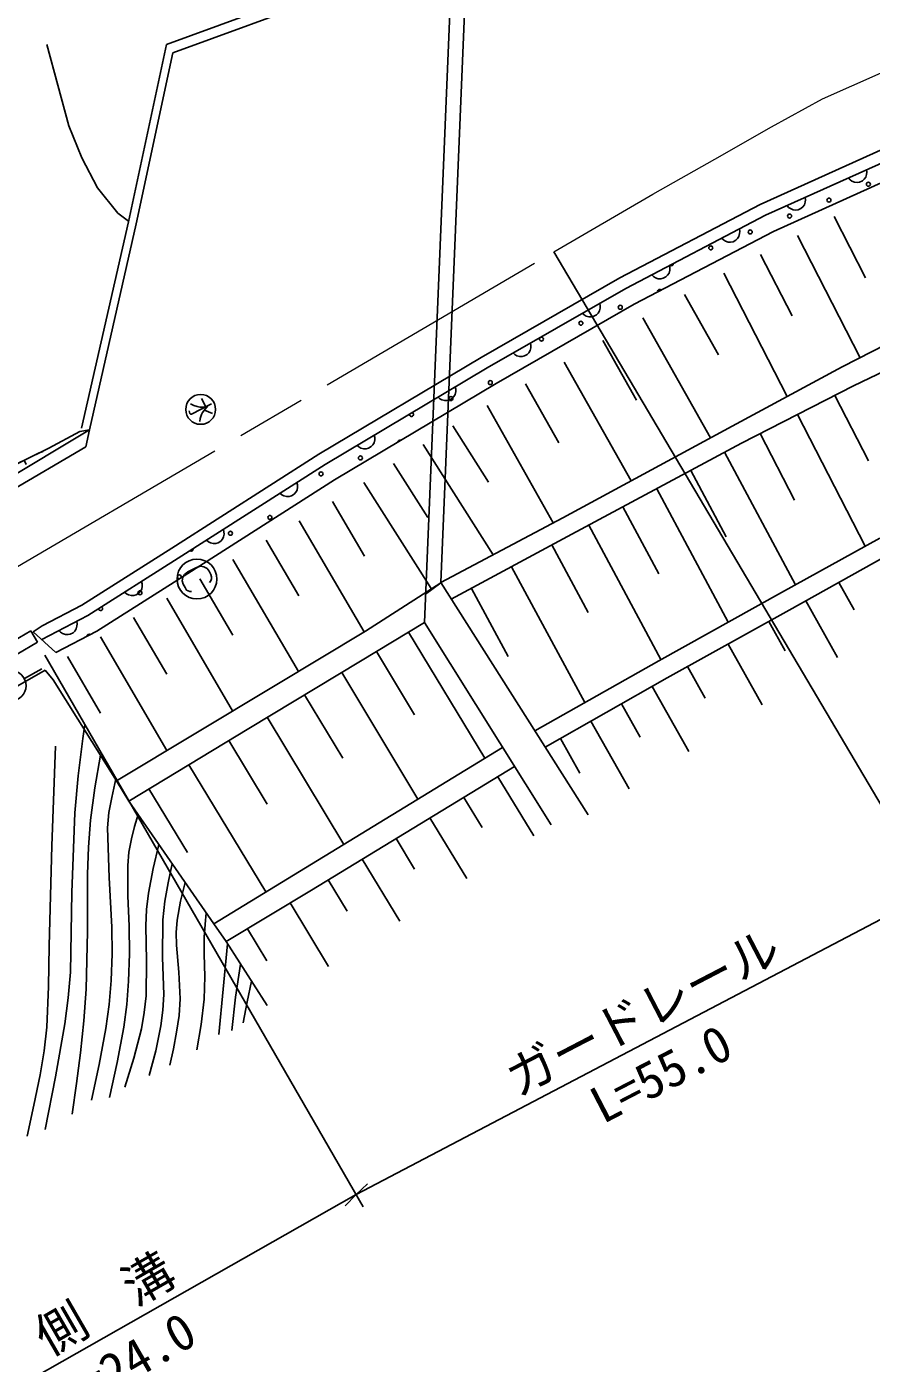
# Model space of a CAD drawing. Units: millimetres, scale not verified. Extents: x 40000 to 680000, y 20000 to 380000.
# Drawn here: x 367147 to 409319, y 234287 to 301042 of the extents above; entities that cross this region are included whole.
import ezdxf
from ezdxf.enums import TextEntityAlignment as Align

# ---------------------------------------------------------------- set-up
doc = ezdxf.new("R2010")
doc.units = ezdxf.units.MM
doc.header["$LTSCALE"] = 1000
doc.linetypes.add('CHAIN', pattern=[18.5, 12, -1.5, 3.5, -1.5])
doc.layers.add('M-BGD', color=7, linetype='Continuous', lineweight=25)
doc.layers.add('M-BMK', color=2, linetype='CHAIN', lineweight=13)
doc.styles.add('ＭＳ ゴシック', font='')
doc.styles.get('ＭＳ ゴシック').set_extended_font_data('MS Gothic')

# ---------------------------------------------------------------- blocks, each defined once
blk = doc.blocks.new('BUHIN71')
at = {"color": 7, "linetype": 'Continuous', "lineweight": 25}
blk.add_circle((0, 0), 746, dxfattribs=at)
blk = doc.blocks.new('BUHIN83')
at = {"color": 7, "linetype": 'Continuous', "lineweight": 25}
blk.add_lwpolyline([(-218, 610), (-320, 618), (-415, 589), (-507, 530), (-587, 442), (-677, 269), (-723, 118), (-699, -75), (-619, -224), (-460, -352), (-26, -579), (179, -640), (325, -632), (485, -552), (603, -411), (691, -242), (745, -107), (740, -19), (715, 73), (666, 132)], dxfattribs=at)
blk.add_circle((0, 0), 995, dxfattribs=at)
blk = doc.blocks.new('BUHIN123')
at = {"color": 7, "linetype": 'Continuous', "lineweight": 25}
blk.add_line((-167, 603), (-76, 171), dxfattribs=at)
for points in [[(-535, 279), (459, -239), (477, -278), (481, -319), (390, -436)], [(-471, -270), (-259, 135), (-151, 11), (-72, -98), (-9, -228), (32, -385), (60, -581)], [(-352, 184), (73, 165), (194, 178), (383, 240), (524, 306)]]:
    blk.add_lwpolyline(points, dxfattribs=at)
blk.add_circle((0, 0), 746, dxfattribs=at)
blk = doc.blocks.new('BUHIN134')
at = {"color": 7, "linetype": 'Continuous', "lineweight": 25}
blk.add_lwpolyline([(-462, 192), (-381, 282), (-288, 350), (-158, 415), (-34, 428), (88, 415), (231, 356), (327, 279), (405, 181), (453, 42), (471, -71), (462, -192)], dxfattribs=at)
blk = doc.blocks.new('BUHIN135')
at = {"color": 7, "linetype": 'Continuous', "lineweight": 25}
blk.add_lwpolyline([(-456, 206), (-372, 294), (-277, 358), (-145, 419), (-20, 429), (101, 412), (242, 349), (335, 268), (411, 168), (454, 28), (469, -86), (456, -206)], dxfattribs=at)
blk = doc.blocks.new('BUHIN136')
at = {"color": 7, "linetype": 'Continuous', "lineweight": 25}
blk.add_lwpolyline([(-452, 214), (-367, 300), (-271, 363), (-138, 422), (-13, 429), (108, 411), (248, 344), (340, 263), (414, 161), (455, 20), (467, -94), (452, -214)], dxfattribs=at)
blk = doc.blocks.new('BUHIN137')
at = {"color": 7, "linetype": 'Continuous', "lineweight": 25}
blk.add_lwpolyline([(-444, 231), (-355, 314), (-257, 373), (-122, 427), (3, 429), (124, 406), (261, 335), (349, 249), (419, 145), (455, 3), (463, -111), (444, -231)], dxfattribs=at)
blk = doc.blocks.new('BUHIN138')
at = {"color": 7, "linetype": 'Continuous', "lineweight": 25}
blk.add_lwpolyline([(-429, 257), (-336, 335), (-234, 388), (-96, 433), (29, 428), (148, 398), (281, 319), (364, 228), (427, 120), (455, -24), (456, -139), (429, -257)], dxfattribs=at)

msp = doc.modelspace()

# ---------------------------------------------------------------- hatches: boundary and pattern name
at = {"layer": 'M-BGD'}
h = msp.add_hatch(dxfattribs=at)
h.set_pattern_fill('USER', color=256, style=0, pattern_type=2)
h.set_pattern_definition([(26.281, (358049, 274960), (-221.386, 448.317), []), (116.28, (358049, 274960), (-1793.27, -885.54), []), (116.28, (359167, 274954), (-1793.27, -885.54), [])])
h.paths.add_polyline_path([(355081, 273508), (358049, 274960), (368256, 280001), (365815, 278225), (361055, 275598), (356136, 272931)])

# ---------------------------------------------------------------- linework, layer by layer
for p, q in [((374123, 300156), (388230, 305310)), ((389149, 305121), (387818, 273280)), ((388403, 304841), (374443, 299741)), ((387007, 271285), (388403, 304841)), ((368157, 300150), (369254, 296086)), ((372229, 291291), (374123, 300156)), ((374443, 299741), (372619, 291205)), ((369254, 296086), (369904, 294501)), ((369904, 294501), (370676, 292997)), ((409929, 294936), (403773, 292164)), ((410164, 294384), (404036, 291625)), ((410518, 293556), (404429, 290815)), ((370676, 292997), (371692, 291737)), ((371692, 291737), (372221, 291331)), ((403773, 292164), (396766, 288496)), ((369887, 280989), (372229, 291291)), ((372619, 291205), (370277, 280901)), ((404036, 291625), (397055, 287970)), ((407464, 291556), (409030, 288506)), ((404429, 290815), (397487, 287181)), ((405629, 290614), (408763, 284509)), ((393474, 289805), (411816, 258765)), ((403794, 289671), (405366, 286609)), ((396766, 288496), (389836, 284524)), ((401959, 288729), (405121, 282569)), ((397055, 287970), (390138, 284006)), ((397487, 287181), (390593, 283229)), ((400000, 287673), (401694, 284656)), ((407871, 284048), (414508, 287480)), ((397917, 286503), (401287, 280504)), ((414482, 286040), (408435, 283106)), ((395912, 285376), (397592, 282394)), ((389836, 284524), (381734, 279693)), ((390138, 284006), (382049, 279183)), ((393987, 284292), (397327, 278358)), ((402374, 281093), (407871, 284048)), ((390593, 283229), (382522, 278417)), ((392061, 283208), (393722, 280257)), ((408435, 283106), (402845, 280241)), ((407503, 282629), (409182, 279355)), ((390135, 282124), (393438, 276257)), ((388430, 281111), (390213, 278302)), ((393924, 276514), (402374, 281093)), ((405640, 281674), (409013, 275094)), ((370277, 280901), (365815, 278225)), ((368256, 280001), (369793, 280832)), ((369793, 280832), (370277, 280901)), ((370091, 280064), (370277, 280901)), ((403777, 280719), (405478, 277399)), ((358048, 274960), (368256, 280001)), ((358048, 274960), (368256, 280001)), ((366187, 277766), (370091, 280064)), ((386946, 280169), (390438, 274668)), ((402845, 280241), (394369, 275699)), ((401997, 279787), (405541, 273174)), ((381734, 279693), (374390, 274999)), ((382049, 279183), (374712, 274493)), ((385463, 279228), (387171, 276535)), ((382522, 278417), (375195, 273734)), ((400302, 278878), (402081, 275560)), ((383979, 278286), (387348, 272977)), ((398607, 277970), (402178, 271306)), ((382410, 277332), (384011, 274593)), ((396912, 277062), (398705, 273716)), ((387818, 273280), (393924, 276514)), ((380756, 276365), (384000, 270815)), ((395217, 276153), (398816, 269437)), ((379101, 275398), (380729, 272612)), ((394369, 275699), (388347, 272446)), ((393366, 275157), (395186, 271786)), ((404840, 272786), (409753, 275504)), ((374390, 274999), (369906, 272154)), ((374712, 274493), (370206, 271633)), ((377447, 274430), (380715, 268839)), ((410193, 274679), (405219, 271904)), ((375195, 273734), (370654, 270852)), ((391358, 274073), (395020, 267294)), ((375793, 273463), (377433, 270658)), ((387824, 273271), (384067, 270856)), ((387066, 272698), (387824, 273271)), ((395180, 261674), (387818, 273280)), ((407706, 273291), (408469, 271923)), ((374138, 272496), (377430, 266866)), ((389351, 272989), (391192, 269580)), ((398712, 269378), (404840, 272786)), ((406048, 272366), (407625, 269539)), ((369906, 272154), (367913, 271121)), ((405219, 271904), (399134, 268516)), ((367913, 271121), (367473, 270818)), ((370206, 271633), (367894, 270435)), ((372484, 271529), (374135, 268705)), ((383811, 269348), (387007, 271285)), ((393335, 261178), (387007, 271285)), ((404205, 271339), (405020, 269874)), ((367357, 270872), (360067, 266590)), ((367357, 270872), (367691, 270303)), ((368603, 269789), (367473, 270818)), ((370654, 270852), (368603, 269789)), ((370830, 270562), (374143, 264894)), ((384067, 270856), (379549, 268137)), ((386208, 270801), (390022, 264507)), ((367691, 270303), (360395, 266017)), ((384610, 269832), (386518, 266682)), ((402176, 270210), (403871, 267167)), ((368052, 269656), (383949, 242095)), ((369175, 269595), (370837, 266752)), ((378230, 265994), (383811, 269348)), ((392513, 265879), (398712, 269378)), ((400148, 269080), (401027, 267502)), ((368074, 268907), (350567, 258974)), ((367031, 268489), (367908, 268967)), ((368463, 268421), (368074, 268907)), ((371625, 263384), (368463, 268421)), ((382881, 268789), (386682, 262465)), ((399134, 268516), (393031, 265062)), ((379549, 268137), (371625, 263384)), ((398371, 268084), (400203, 264848)), ((381021, 267671), (382925, 264502)), ((396846, 267221), (397782, 265566)), ((379160, 266553), (382978, 260201)), ((395320, 266357), (397235, 262973)), ((372253, 262369), (378230, 265994)), ((390911, 265050), (376483, 256231)), ((377234, 265389), (379159, 262216)), ((393794, 265494), (394773, 263764)), ((383593, 242712), (424838, 264356)), ((375242, 264181), (379095, 257828)), ((381359, 257922), (391510, 264094)), ((371625, 263384), (372253, 262369)), ((390664, 263579), (392462, 260623)), ((376483, 256231), (372253, 262369)), ((373249, 262973), (375178, 259792)), ((388972, 262551), (389881, 261055)), ((387280, 261522), (389119, 258497)), ((385588, 260493), (386518, 258964)), ((383896, 259465), (385777, 256372)), ((382204, 258436), (383155, 256873)), ((377108, 255349), (381359, 257922)), ((380296, 257278), (382215, 254108)), ((376483, 256231), (377108, 255349)), ((378171, 255992), (379144, 254383)), ((377108, 255349), (379149, 252159)), ((383593, 242712), (384157, 243251)), ((362673, 230837), (383593, 242712)), ((383593, 242712), (383047, 242154))]:
    msp.add_line(p, q, dxfattribs=at)
for points in [[(372881, 273331), (372909, 273212), (372910, 273098), (372889, 272954), (372828, 272844), (372748, 272752), (372617, 272669), (372499, 272635), (372374, 272627), (372233, 272668), (372130, 272718), (372036, 272795)], [(369641, 271341), (369659, 271220), (369650, 271106), (369617, 270965), (369547, 270861), (369458, 270776), (369321, 270704), (369200, 270681), (369075, 270684), (368938, 270737), (368840, 270796), (368753, 270880)], [(368061, 245956), (368584, 248594), (369048, 251244), (369220, 252531), (369332, 253823), (369407, 257803), (369542, 261776), (369716, 263635), (369951, 265499), (369997, 265836), (370043, 266173)], [(368576, 265114), (368396, 260133), (368268, 255139), (368237, 253107), (368146, 251080), (368014, 249892), (367821, 248700), (367510, 247170), (367161, 245635)], [(370823, 264662), (370544, 263036), (370326, 261405), (370227, 260063), (370188, 258716), (370181, 255845), (370113, 252976), (370004, 251383), (369834, 249786), (369632, 248261), (369411, 246728)], [(370375, 247435), (370769, 249213), (371105, 251010), (371265, 252199), (371366, 253405), (371411, 254733), (371396, 256070), (371257, 258549), (371178, 261034), (371255, 261795), (371391, 262552), (371493, 263012), (371601, 263472)], [(371275, 247563), (371663, 249312), (371991, 251067), (372142, 252212), (372235, 253373), (372277, 254740), (372259, 256124), (372193, 257636), (372188, 259148), (372250, 259821), (372371, 260485), (372531, 261094), (372715, 261699)], [(373746, 260202), (373454, 258993), (373221, 257768), (373130, 256959), (373099, 256134), (373132, 254384), (373104, 252633), (373019, 251809), (372873, 250985), (372488, 249527), (372047, 248078)], [(373269, 248656), (373588, 249896), (373846, 251141), (373949, 251920), (373992, 252703), (373935, 254560), (373937, 256430), (374041, 257364), (374204, 258291), (374305, 258758), (374415, 259232)], [(375062, 258294), (374832, 257365), (374662, 256423), (374614, 255802), (374626, 255166), (374749, 253828), (374810, 252491), (374751, 251658), (374631, 250818), (374475, 249999), (374297, 249171)], [(375647, 249942), (375856, 251209), (376003, 252480), (376038, 253597), (376012, 254727), (376012, 255566), (376072, 256411), (376092, 256589), (376114, 256768)], [(377177, 255241), (376953, 252979), (376740, 250713)], [(377383, 250906), (377577, 252573), (377828, 254223)], [(378376, 253368), (378156, 252332), (377961, 251292)]]:
    msp.add_lwpolyline(points, dxfattribs=at)
for centre in [(409174, 293175), (407206, 292381), (405239, 291587), (403272, 290793), (401305, 289998), (396785, 287029), (394818, 286235), (392851, 285441), (390297, 283266), (388330, 282472), (383810, 279503), (381843, 278709), (379289, 276534), (377322, 275740), (372802, 272771)]:
    msp.add_circle(centre, 99.5, dxfattribs=at)
for centre, start, end in [((399338, 289204), 227.66014, 7.59869), ((398752, 287824), 37.58393, 197.67897), ((386363, 281678), 169.16995, 72.43893), ((385777, 280297), 62.10544, 179.50333), ((375355, 274946), 233.30285, 11.87086), ((374769, 273565), 332.53821, 272.25743), ((370835, 271977), 184.21796, 60.57869), ((370248, 270596), 51.49415, 183.30192)]:
    msp.add_arc(centre, 99.5, start, end, dxfattribs=at)
at = {"layer": 'M-BMK'}
for p, q in [((406890, 297437), (409806, 298746)), ((404330, 296038), (406890, 297437)), ((401503, 294431), (404330, 296038)), ((398408, 292675), (401503, 294431)), ((393474, 289805), (398408, 292675)), ((366197, 273792), (393474, 289805))]:
    msp.add_line(p, q, dxfattribs=at)

# ---------------------------------------------------------------- block references
at = {"layer": 'M-BGD', "rotation": 235.10674}
for name, p in [('BUHIN138', (408632, 293694)), ('BUHIN138', (405568, 292315)), ('BUHIN137', (402290, 290711)), ('BUHIN137', (398800, 288884)), ('BUHIN136', (395325, 286979)), ('BUHIN136', (391867, 284997)), ('BUHIN135', (388116, 282800)), ('BUHIN123', (375833, 281930)), ('BUHIN135', (384071, 280388)), ('BUHIN134', (380215, 278010)), ('BUHIN134', (376546, 275665)), ('BUHIN83', (375647, 273456)), ('BUHIN71', (366372, 268130))]:
    msp.add_blockref(name, p, dxfattribs=at)

# ---------------------------------------------------------------- texts
at = {"layer": 'M-BGD', "style": 'ＭＳ ゴシック'}
for s, rotation, p in [('ガードレール', 27.5, (391916, 247078)), ('L=55.0', 27.4, (396167, 245725)), ('側\u3000溝', 30, (368515, 234129)), ('L=24.0', 29.9, (369578, 231134))]:
    msp.add_text(s, height=1833, rotation=rotation, dxfattribs=at).set_placement(p, align=Align.BOTTOM_LEFT)

doc.saveas('drawing.dxf')
